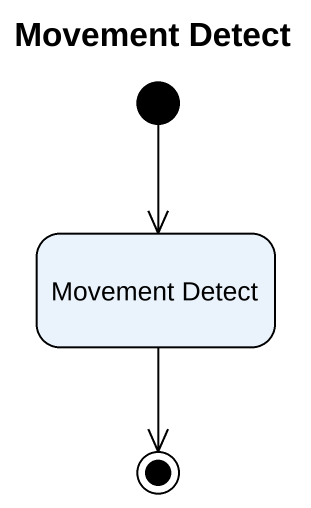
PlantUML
@startuml
title Movement Detect
hide empty description
state "Movement Detect" as Movement_Detect
[*] --> Movement_Detect
Movement_Detect --> [*]
@enduml
